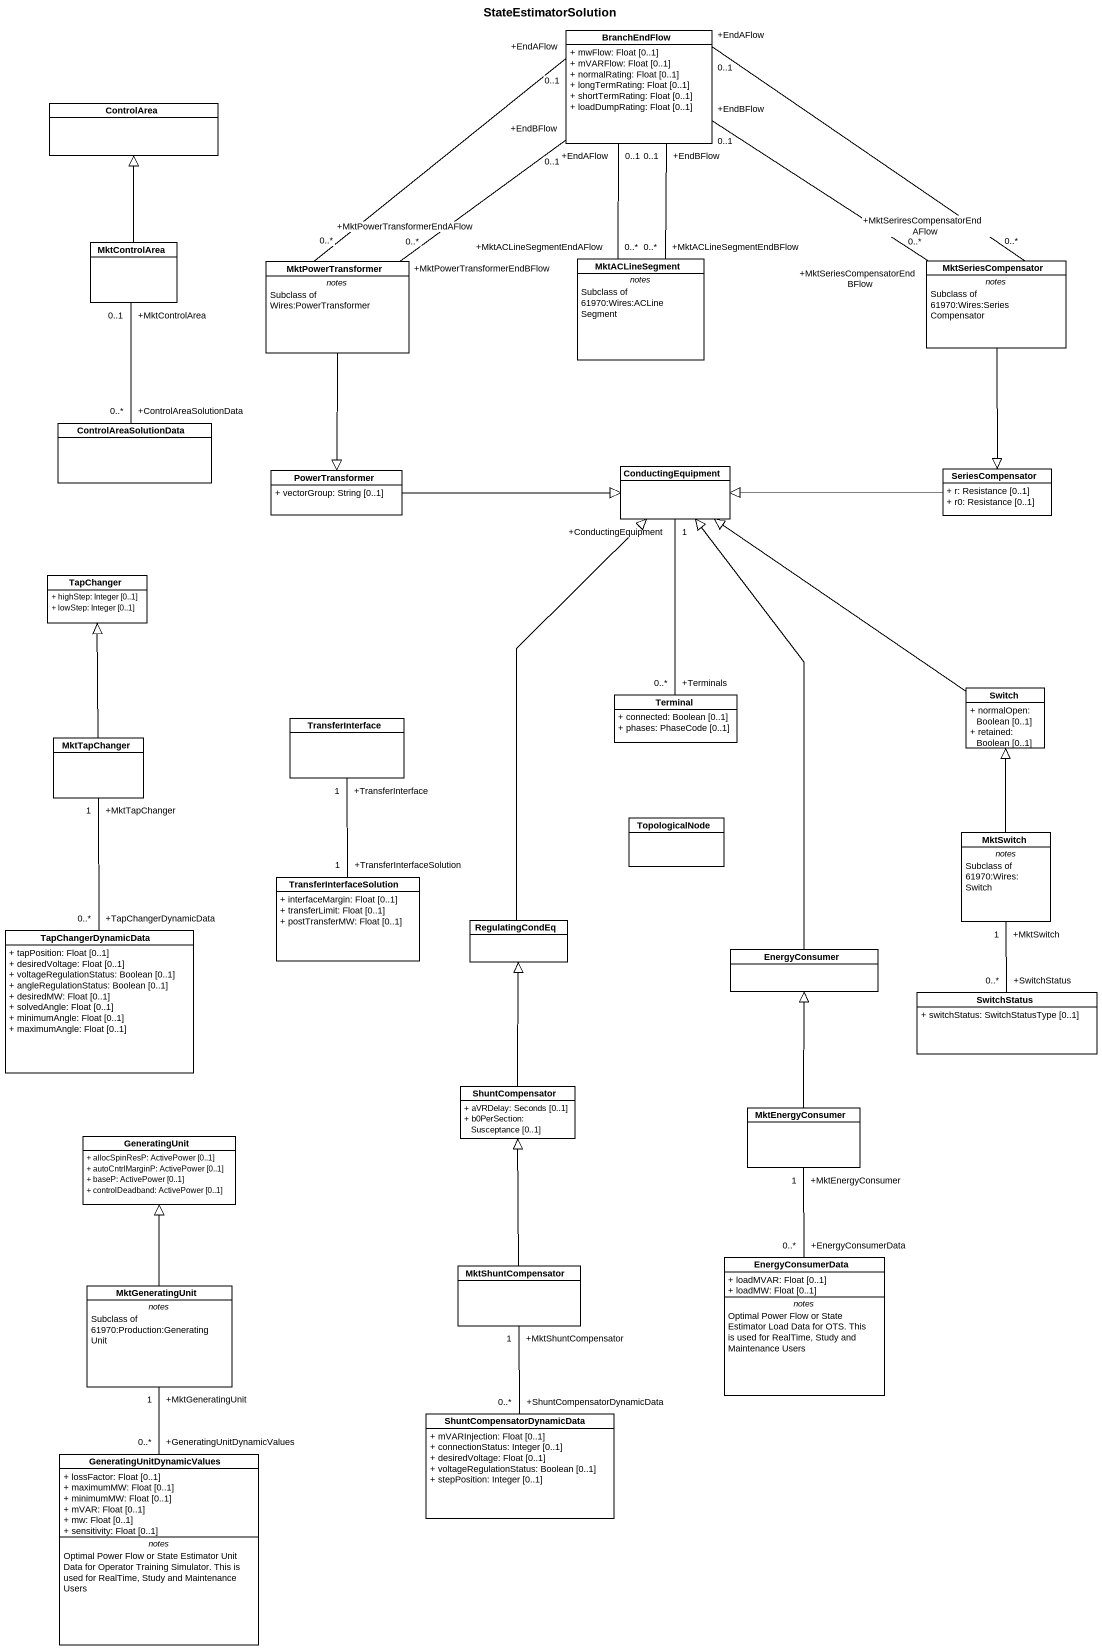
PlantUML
@startuml
title StateEstimatorSolution
hide circle
hide empty members
skinparam classAttributeIconSize 0
class BranchEndFlow {
  + mwFlow: Float [0..1]
  + mVARFlow: Float [0..1]
  + normalRating: Float [0..1]
  + longTermRating: Float [0..1]
  + shortTermRating: Float [0..1]
  + loadDumpRating: Float [0..1]
}
class ControlArea
class MktControlArea
class MktPowerTransformer {
  -- notes --
  Subclass of Wires:PowerTransformer
}
class MktACLineSegment {
  -- notes --
  Subclass of 61970:Wires:ACLineSegment
}
class MktSeriesCompensator {
  -- notes --
  Subclass of 61970:Wires:SeriesCompensator
}
class ControlAreaSolutionData
class PowerTransformer {
  + vectorGroup: String [0..1]
}
class ConductingEquipment
class SeriesCompensator {
  + r: Resistance [0..1]
  + r0: Resistance [0..1]
}
class TapChanger {
  + highStep: Integer [0..1]
  + lowStep: Integer [0..1]
}
class TransferInterface
class Terminal {
  + connected: Boolean [0..1]
  + phases: PhaseCode [0..1]
}
class Switch {
  + normalOpen: Boolean [0..1]
  + retained: Boolean [0..1]
}
class MktTapChanger
class TopologicalNode
class MktSwitch {
  -- notes --
  Subclass of 61970:Wires:Switch
}
class TransferInterfaceSolution {
  + interfaceMargin: Float [0..1]
  + transferLimit: Float [0..1]
  + postTransferMW: Float [0..1]
}
class TapChangerDynamicData {
  + tapPosition: Float [0..1]
  + desiredVoltage: Float [0..1]
  + voltageRegulationStatus: Boolean [0..1]
  + angleRegulationStatus: Boolean [0..1]
  + desiredMW: Float [0..1]
  + solvedAngle: Float [0..1]
  + minimumAngle: Float [0..1]
  + maximumAngle: Float [0..1]
}
class RegulatingCondEq
class EnergyConsumer
class SwitchStatus {
  + switchStatus: SwitchStatusType [0..1]
}
class ShuntCompensator {
  + aVRDelay: Seconds [0..1]
  + b0PerSection: Susceptance [0..1]
}
class GeneratingUnit {
  + allocSpinResP: ActivePower [0..1]
  + autoCntrlMarginP: ActivePower [0..1]
  + baseP: ActivePower [0..1]
  + controlDeadband: ActivePower [0..1]
}
class MktEnergyConsumer
class EnergyConsumerData {
  + loadMVAR: Float [0..1]
  + loadMW: Float [0..1]
  -- notes --
  Optimal Power Flow or State Estimator Load Data for OTS. This is used for RealTime, Study and Maintenance Users
}
class MktGeneratingUnit {
  -- notes --
  Subclass of 61970:Production:GeneratingUnit
}
class MktShuntCompensator
class ShuntCompensatorDynamicData {
  + mVARInjection: Float [0..1]
  + connectionStatus: Integer [0..1]
  + desiredVoltage: Float [0..1]
  + voltageRegulationStatus: Boolean [0..1]
  + stepPosition: Integer [0..1]
}
class GeneratingUnitDynamicValues {
  + lossFactor: Float [0..1]
  + maximumMW: Float [0..1]
  + minimumMW: Float [0..1]
  + mVAR: Float [0..1]
  + mw: Float [0..1]
  + sensitivity: Float [0..1]
  -- notes --
  Optimal Power Flow or State Estimator Unit Data for Operator Training Simulator. This is used for RealTime, Study and Maintenance Users
}
BranchEndFlow "+EndBFlow\n0..1" -- "+MktPowerTransformerEndBFlow\n0..*" MktPowerTransformer
BranchEndFlow "+EndAFlow\n0..1" -- "+MktPowerTransformerEndAFlow\n0..*" MktPowerTransformer
BranchEndFlow "+EndAFlow\n0..1" -- "+MktACLineSegmentEndAFlow\n0..*" MktACLineSegment
BranchEndFlow "+EndBFlow\n0..1" -- "+MktACLineSegmentEndBFlow\n0..*" MktACLineSegment
BranchEndFlow "+EndBFlow\n0..1" -- "+MktSeriesCompensatorEndBFlow\n0..*" MktSeriesCompensator
BranchEndFlow "+EndAFlow\n0..1" -- "+MktSeriresCompensatorEndAFlow\n0..*" MktSeriesCompensator
MktControlArea -up-|> ControlArea
MktPowerTransformer --|> PowerTransformer
MktSeriesCompensator --|> SeriesCompensator
ControlAreaSolutionData "+ControlAreaSolutionData\n0..*" -up- "+MktControlArea\n0..1" MktControlArea
PowerTransformer -right-|> ConductingEquipment
SeriesCompensator -left-|> ConductingEquipment
Terminal "+Terminals\n0..*" -up- "+ConductingEquipment\n1" ConductingEquipment
Switch -up-|> ConductingEquipment
MktTapChanger -up-|> TapChanger
MktSwitch -up-|> Switch
TransferInterfaceSolution "+TransferInterfaceSolution\n1" -up- "+TransferInterface\n1" TransferInterface
TapChangerDynamicData "+TapChangerDynamicData\n0..*" -up- "+MktTapChanger\n1" MktTapChanger
RegulatingCondEq -up-|> ConductingEquipment
EnergyConsumer -up-|> ConductingEquipment
SwitchStatus "+SwitchStatus\n0..*" -up- "+MktSwitch\n1" MktSwitch
ShuntCompensator -up-|> RegulatingCondEq
MktEnergyConsumer -up-|> EnergyConsumer
EnergyConsumerData "+EnergyConsumerData\n0..*" -up- "+MktEnergyConsumer\n1" MktEnergyConsumer
MktGeneratingUnit -up-|> GeneratingUnit
MktShuntCompensator -up-|> ShuntCompensator
ShuntCompensatorDynamicData "+ShuntCompensatorDynamicData\n0..*" -up- "+MktShuntCompensator\n1" MktShuntCompensator
GeneratingUnitDynamicValues "+GeneratingUnitDynamicValues\n0..*" -up- "+MktGeneratingUnit\n1" MktGeneratingUnit
@enduml
